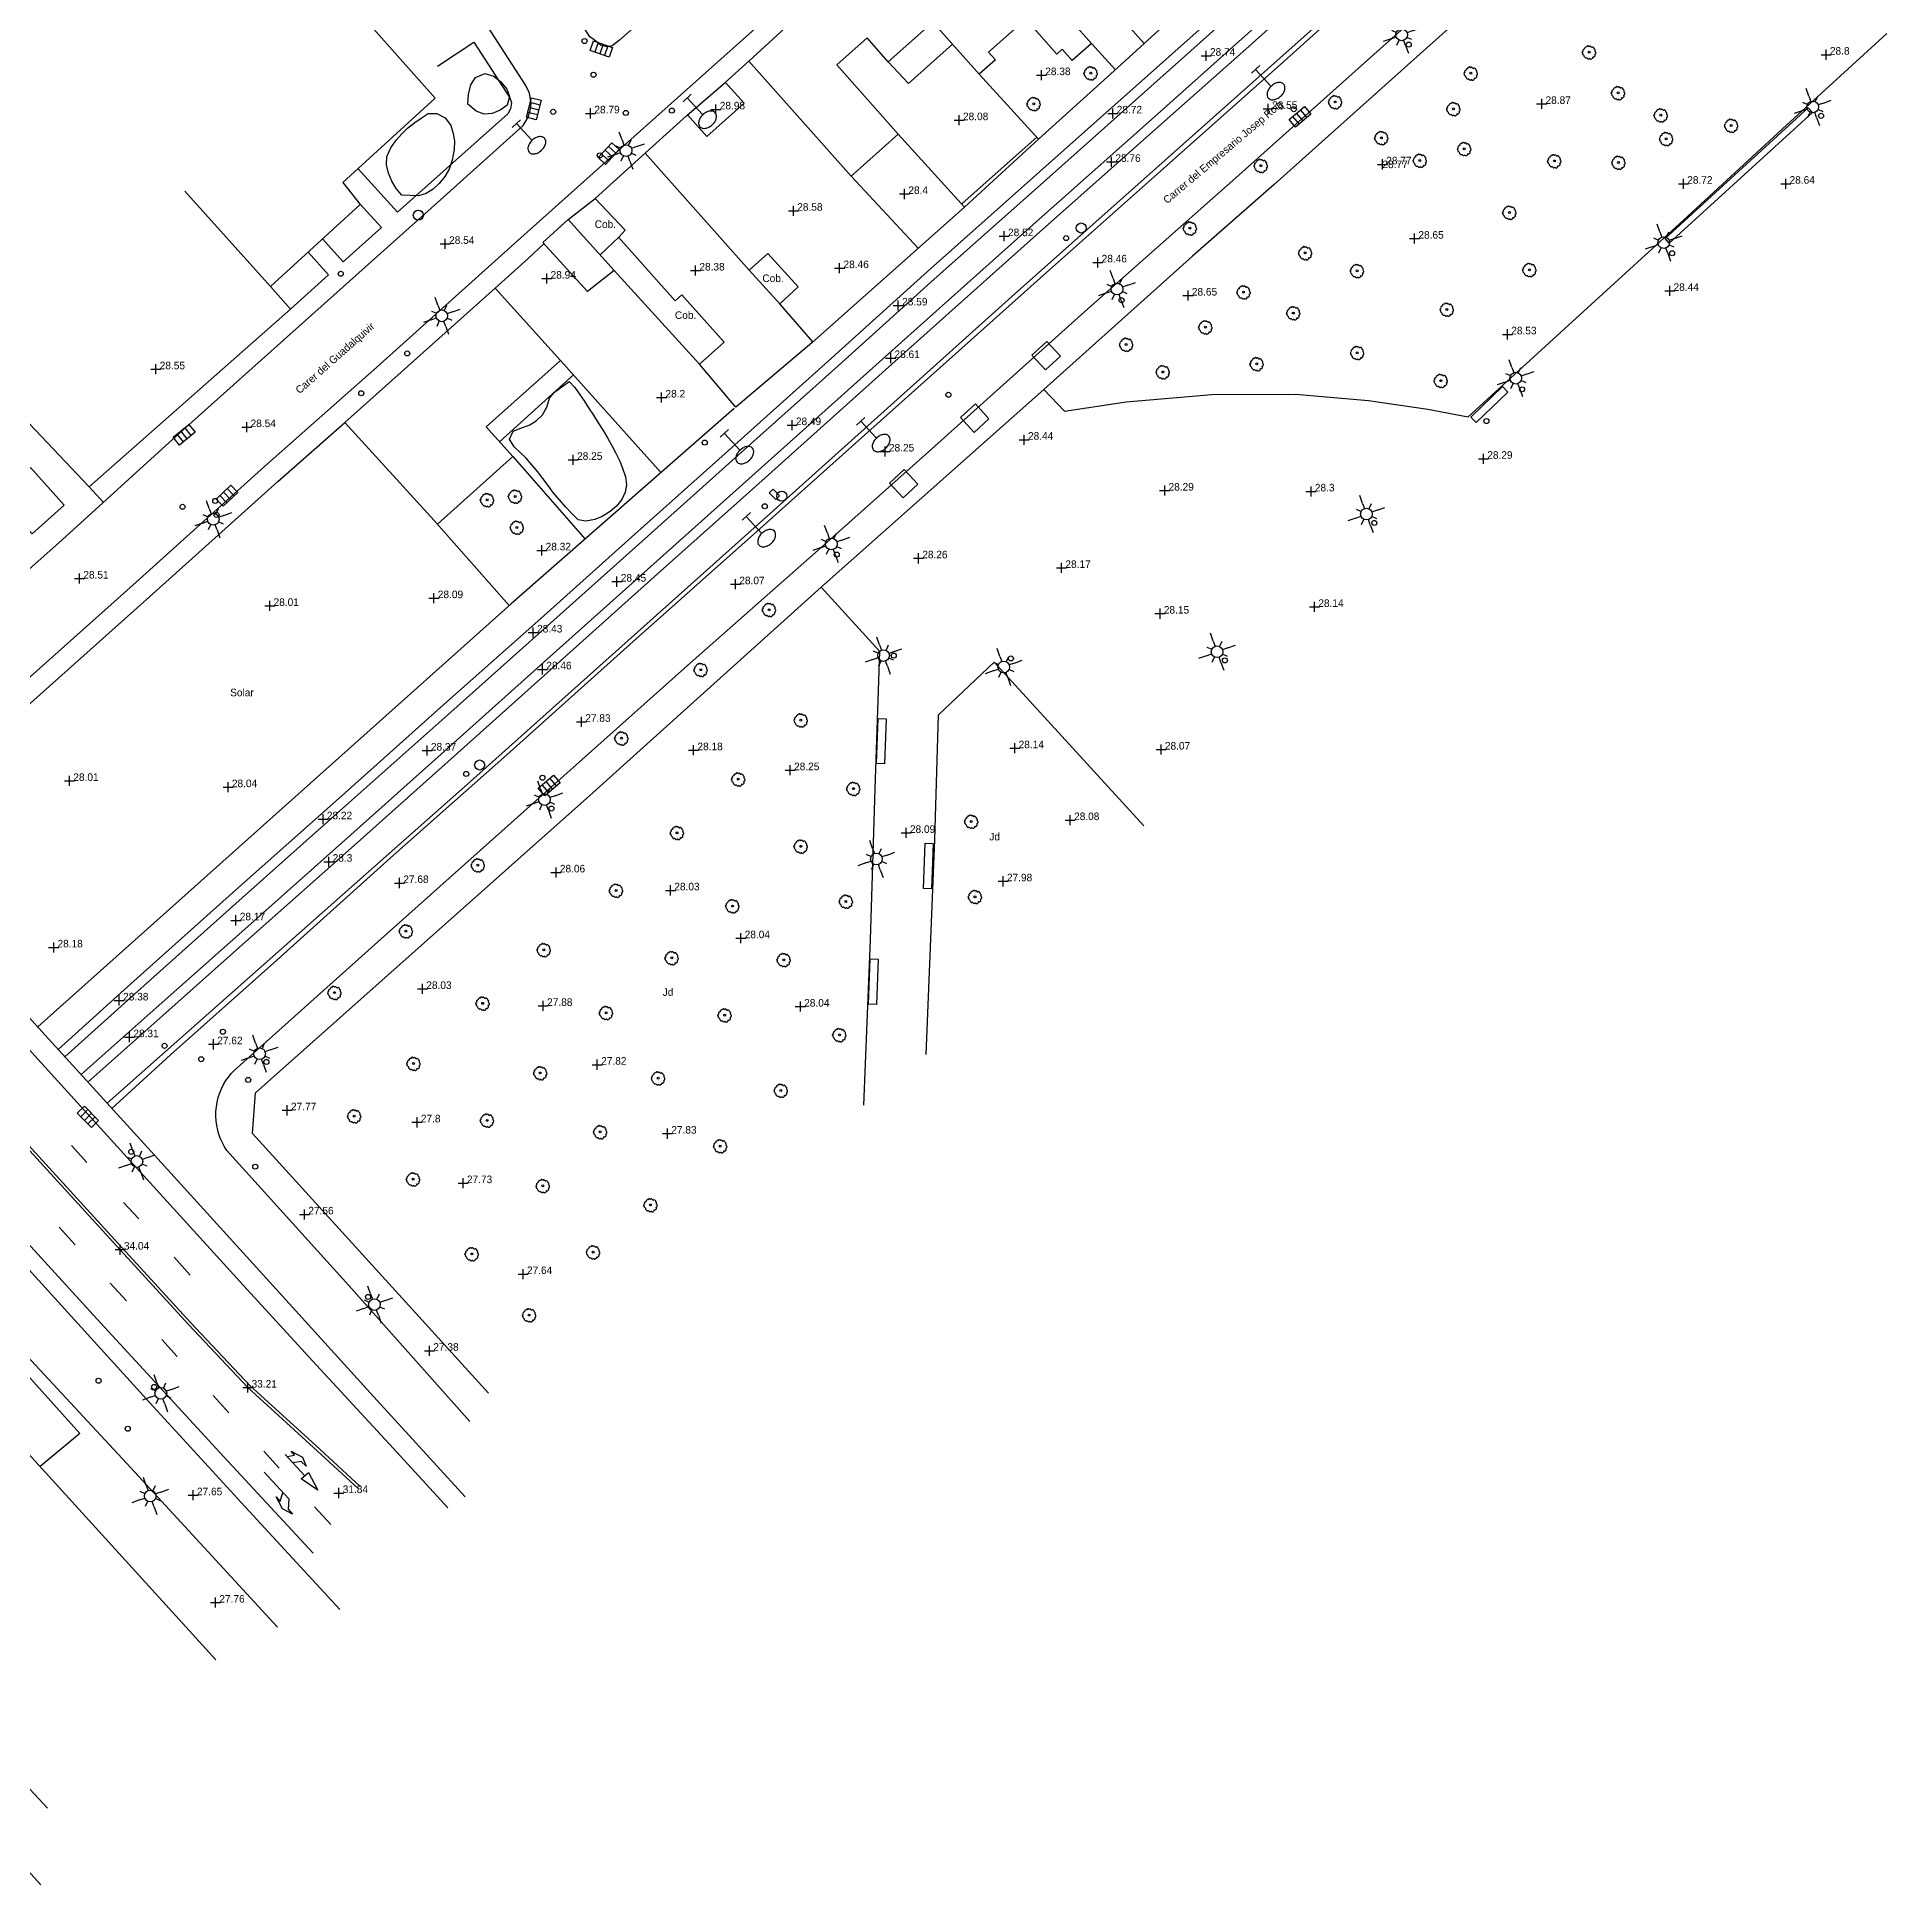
# Model space of a CAD drawing. Extents: x 471511 to 473316, y 4381952 to 4383346.
# Drawn here: x 472203.2 to 472387.5, y 4382498.5 to 4382681.8 of the extents above; entities that cross this region are included whole.
import ezdxf
from ezdxf.enums import TextEntityAlignment as Align

# ---------------------------------------------------------------- set-up
doc = ezdxf.new("R2010")
doc.units = 0
doc.header["$LTSCALE"] = 4
doc.header["$MEASUREMENT"] = 0
doc.header["$PDMODE"] = 2
doc.header["$PDSIZE"] = 0.5
doc.layers.get('0').update_dxf_attribs({"linetype": 'CONTINUOUS'})
for name, color, linetype in [('222', 7, 'CONTINUOUS'), ('290', 253, 'CONTINUOUS'), ('293', 7, 'CONTINUOUS'), ('400', 7, 'CONTINUOUS'), ('407', 4, 'CONTINUOUS'), ('410', 201, 'CONTINUOUS'), ('411', 12, 'CONTINUOUS'), ('412', 252, 'CONTINUOUS'), ('424', 7, 'CONTINUOUS'), ('444', 7, 'CONTINUOUS'), ('451', 5, 'CONTINUOUS'), ('461', 33, 'CONTINUOUS'), ('505', 60, 'CONTINUOUS'), ('7101', 7, 'CONTINUOUS'), ('7202', 7, 'CONTINUOUS'), ('7400', 2, 'CONTINUOUS'), ('7403', 1, 'CONTINUOUS'), ('7433', 32, 'CONTINUOUS'), ('7435', 7, 'CONTINUOUS'), ('7440', 7, 'CONTINUOUS'), ('7501', 7, 'CONTINUOUS'), ('7515', 53, 'CONTINUOUS'), ('8405', 7, 'CONTINUOUS')]:
    doc.layers.add(name, color=color, linetype=linetype)

# ---------------------------------------------------------------- blocks, each defined once
blk = doc.blocks.new('FAROLA')
at = {"color": 7}
for p, q in [((-1.04, 0.43), (-1.8, 0.75)), ((-1.04, 0.43), (-0.54, 0.22)), ((-0.43, 1.04), (-0.22, 0.54)), ((0.43, 1.04), (0.22, 0.54)), ((0.43, 1.04), (0.75, 1.8)), ((1.04, 0.43), (0.54, 0.22)), ((-1.04, -0.43), (-0.54, -0.22)), ((-0.43, -1.04), (-0.75, -1.8)), ((-0.43, -1.04), (-0.22, -0.54)), ((0.43, -1.04), (0.22, -0.54)), ((1.04, -0.43), (0.54, -0.22)), ((1.04, -0.43), (1.8, -0.75))]:
    blk.add_line(p, q, dxfattribs=at)
blk.add_circle((0, 0), 0.58, dxfattribs=at)
blk = doc.blocks.new('MOJON')
blk.add_circle((0, 0), 0.25)
blk = doc.blocks.new('REJILLA')
at = {"color": 7}
for p, q in [((-0.5, 0.5), (-0.5, -0.5)), ((0.01, 0.5), (0.01, -0.5)), ((0.51, 0.5), (0.51, -0.5))]:
    blk.add_line(p, q, dxfattribs=at)
blk.add_lwpolyline([(-1, -0.5), (-1, 0.5), (1, 0.5), (1, -0.5)], close=True, dxfattribs=at)
blk = doc.blocks.new('POSTE')
at = {"color": 7}
blk.add_circle((0, 0), 0.5, dxfattribs=at)
blk = doc.blocks.new('ARBOL')
at = {"color": 3}
for p, q in [((-1.26, 0.07), (-1.27, -0.01)), ((-1.23, 0.15), (-1.26, 0.07)), ((-1.17, 0.24), (-1.23, 0.15)), ((-1.18, 0.48), (-1.21, 0.39)), ((-1.21, 0.39), (-1.2, 0.31)), ((-1.2, 0.31), (-1.16, 0.22)), ((-1.11, 0.55), (-1.18, 0.48)), ((-1.03, 0.59), (-1.11, 0.55)), ((-1.01, 0.67), (-1.03, 0.59)), ((-0.96, 0.76), (-1.01, 0.67)), ((-0.92, 0.97), (-0.96, 0.88)), ((-0.96, 0.88), (-0.96, 0.7)), ((-0.85, 1.04), (-0.92, 0.97)), ((-0.77, 1.08), (-0.85, 1.04)), ((-0.7, 1.09), (-0.77, 1.08)), ((-0.5, 1.09), (-0.7, 1.09)), ((-0.49, 1.11), (-0.5, 1.08)), ((-0.46, 1.23), (-0.49, 1.11)), ((-0.38, 1.32), (-0.46, 1.23)), ((-0.31, 1.35), (-0.38, 1.32)), ((-0.23, 1.36), (-0.31, 1.35)), ((-0.11, 1.36), (-0.23, 1.36)), ((0, 1.35), (-0.11, 1.36)), ((0.07, 1.26), (0, 1.35)), ((0.12, 1.18), (0.07, 1.26)), ((0.17, 1.25), (0.12, 1.16)), ((0.12, 1.16), (0.12, 1.16)), ((0.24, 1.31), (0.17, 1.25)), ((0.32, 1.32), (0.24, 1.31)), ((0.39, 1.31), (0.32, 1.32)), ((0.55, 1.31), (0.39, 1.31)), ((0.62, 1.26), (0.55, 1.31)), ((0.7, 1.22), (0.62, 1.26)), ((0.76, 1.14), (0.7, 1.22)), ((0.77, 0.97), (0.7, 0.98)), ((0.77, 1.05), (0.76, 1.14)), ((0.77, 0.97), (0.77, 1.05)), ((0.86, 0.95), (0.77, 0.97)), ((0.96, 0.93), (0.86, 0.95)), ((1.03, 0.87), (0.96, 0.93)), ((1.07, 0.79), (1.03, 0.87)), ((1.08, 0.7), (1.07, 0.79)), ((1.1, 0.49), (1.07, 0.51)), ((1.08, 0.6), (1.08, 0.7)), ((1.09, 0.52), (1.08, 0.6)), ((1.17, 0.48), (1.1, 0.49)), ((1.25, 0.41), (1.17, 0.48)), ((1.29, 0.32), (1.25, 0.41)), ((1.3, 0.24), (1.29, 0.32)), ((1.3, 0.15), (1.3, 0.24)), ((1.31, 0.06), (1.3, 0.15)), ((1.31, -0.03), (1.31, 0.06)), ((-1.27, -0.01), (-1.26, -0.13)), ((-1.26, -0.13), (-1.26, -0.21)), ((-1.26, -0.21), (-1.23, -0.3)), ((-1.23, -0.3), (-1.16, -0.32)), ((-1.16, -0.32), (-1.08, -0.34)), ((-1.08, -0.34), (-1.01, -0.35)), ((-1.01, -0.35), (-0.95, -0.35)), ((-0.96, -0.38), (-1.01, -0.49)), ((-1.01, -0.49), (-1, -0.58)), ((-1, -0.58), (-0.96, -0.66)), ((-0.96, -0.66), (-0.96, -0.74)), ((-0.96, -0.74), (-0.88, -0.8)), ((-0.88, -0.8), (-0.8, -0.81)), ((-0.8, -0.81), (-0.72, -0.81)), ((-0.76, -0.81), (-0.75, -0.9)), ((-0.75, -0.9), (-0.73, -0.98)), ((-0.73, -0.98), (-0.68, -1.07)), ((-0.68, -1.07), (-0.61, -1.15)), ((-0.61, -1.15), (-0.53, -1.14)), ((-0.53, -1.14), (-0.45, -1.12)), ((-0.45, -1.12), (-0.37, -1.07)), ((-0.37, -1.05), (-0.37, -1.15)), ((-0.37, -1.15), (-0.27, -1.21)), ((-0.27, -1.21), (-0.19, -1.22)), ((-0.19, -1.22), (-0.07, -1.22)), ((-0.07, -1.22), (0.01, -1.25)), ((0.01, -1.25), (0.08, -1.22)), ((0.08, -1.22), (0.16, -1.16)), ((0.16, -1.16), (0.18, -1.08)), ((0.18, -1.11), (0.25, -1.15)), ((0.25, -1.15), (0.32, -1.16)), ((0.32, -1.16), (0.4, -1.16)), ((0.4, -1.16), (0.47, -1.18)), ((0.47, -1.18), (0.55, -1.16)), ((0.55, -1.16), (0.62, -1.14)), ((0.62, -1.14), (0.7, -1.09)), ((0.7, -1.09), (0.75, -0.93)), ((0.78, -0.99), (0.74, -0.96)), ((0.85, -0.98), (0.78, -0.99)), ((0.93, -0.93), (0.85, -0.98)), ((1.02, -0.92), (0.93, -0.93)), ((1.06, -0.69), (0.98, -0.69)), ((1.06, -0.85), (1.02, -0.92)), ((1.03, -0.69), (1.05, -0.77)), ((1.05, -0.77), (1.06, -0.85)), ((1.13, -0.65), (1.06, -0.69)), ((1.2, -0.61), (1.13, -0.65)), ((1.2, -0.21), (1.27, -0.14)), ((1.2, -0.6), (1.21, -0.59)), ((1.22, -0.31), (1.21, -0.23)), ((1.21, -0.41), (1.22, -0.31)), ((1.21, -0.51), (1.21, -0.41)), ((1.21, -0.59), (1.21, -0.51)), ((1.27, -0.14), (1.31, -0.03))]:
    blk.add_line(p, q, dxfattribs=at)
at = {"color": 25}
blk.add_circle((0, 0), 0.19, dxfattribs=at)
blk = doc.blocks.new('STRAFIC')
at = {"color": 1}
blk.add_lwpolyline([(-0.03, 3.64, 0.07), (-0.44, 3.59, 0.08), (-0.76, 3.44, 0.11), (-0.99, 3.21, 0.14), (-1.06, 2.96, 0.14), (-0.99, 2.71, 0.11), (-0.76, 2.48, 0.08), (-0.44, 2.33, 0.07), (-0.03, 2.28, 0.07), (0.38, 2.33, 0.08), (0.7, 2.48, 0.11), (0.93, 2.71, 0.14), (1, 2.96, 0.14), (0.93, 3.21, 0.11), (0.7, 3.44, 0.08), (0.38, 3.59, 0.07)], format="xyb", close=True, dxfattribs=at)
for points in [[(0, 0), (0, 2.25)], [(-0.56, 0), (0.56, 0)]]:
    blk.add_lwpolyline(points, dxfattribs=at)
blk = doc.blocks.new('ALCORQUE')
at = {"color": 1}
blk.add_lwpolyline([(-1, 1), (1, 1), (1, -1), (-1, -1)], close=True, dxfattribs=at)
blk = doc.blocks.new('COTA')
at = {"color": 7}
blk.add_point((0, 0), dxfattribs=at)

msp = doc.modelspace()

# ---------------------------------------------------------------- linework, layer by layer
at = {"layer": '222'}
for points in [[(472271.511, 4382640.546, 28.531), (472281.707, 4382649.683, 28.606), (472291.576, 4382658.575, 28.576), (472302.701, 4382668.465, 28.636), (472316.096, 4382680.396, 28.756), (472328.746, 4382691.696, 28.741), (472340.725, 4382702.339, 28.771), (472355.451, 4382715.572, 28.981), (472367.697, 4382726.465, 29.041), (472379.792, 4382737.154, 29.071), (472392.761, 4382748.774, 29.191), (472405.252, 4382759.941, 29.311), (472420.402, 4382773.462, 29.446), (472433.907, 4382785.555, 29.491), (472448.937, 4382798.903, 29.641), (472458.198, 4382807.169, 29.656)], [(472272.178, 4382639.801, 28.531), (472282.376, 4382648.939, 28.606), (472292.243, 4382657.83, 28.576), (472303.365, 4382667.718, 28.636), (472316.761, 4382679.65, 28.756), (472329.412, 4382690.949, 28.741), (472341.391, 4382701.593, 28.771), (472356.117, 4382714.826, 28.981), (472368.36, 4382725.716, 29.041), (472380.456, 4382736.407, 29.071), (472393.428, 4382748.029, 29.191), (472405.918, 4382759.195, 29.311), (472421.069, 4382772.717, 29.446), (472434.573, 4382784.808, 29.491), (472449.602, 4382798.156, 29.641), (472458.864, 4382806.423, 29.656)], [(472273.859, 4382638.015, 28.531), (472289, 4382651.58, 28.711), (472301.417, 4382662.692, 28.831), (472314.397, 4382674.205, 28.936), (472322.77, 4382681.654, 28.936), (472332.881, 4382690.728, 28.936), (472344.245, 4382700.907, 28.951), (472354.296, 4382709.887, 29.011), (472368.678, 4382722.778, 29.116), (472379.476, 4382732.36, 29.206), (472394.565, 4382745.791, 29.296), (472407.17, 4382757.139, 29.326), (472419.471, 4382768.115, 29.431), (472431.355, 4382778.677, 29.551), (472441.595, 4382787.827, 29.566), (472456.929, 4382801.513, 29.686)], [(472274.526, 4382637.271, 28.531), (472289.667, 4382650.835, 28.711), (472302.082, 4382661.945, 28.831), (472315.061, 4382673.458, 28.936), (472323.436, 4382680.908, 28.936), (472333.549, 4382689.984, 28.936), (472344.912, 4382700.162, 28.951), (472354.963, 4382709.142, 29.011), (472369.343, 4382722.031, 29.116), (472380.14, 4382731.613, 29.206), (472395.232, 4382745.046, 29.296), (472407.838, 4382756.395, 29.326), (472420.136, 4382767.368, 29.431), (472432.02, 4382777.931, 29.551), (472442.261, 4382787.081, 29.566), (472457.595, 4382800.767, 29.686)], [(472271.511, 4382640.546, 28.531), (472262.556, 4382632.532, 28.516), (472253.206, 4382624.165, 28.426), (472243.307, 4382615.356, 28.396), (472233.509, 4382606.612, 28.456), (472222.931, 4382597.2, 28.396), (472212.555, 4382587.924, 28.426), (472205.334, 4382581.42, 28.414)], [(472272.178, 4382639.801, 28.531), (472263.223, 4382631.787, 28.516), (472253.871, 4382623.419, 28.426), (472243.972, 4382614.61, 28.396), (472234.174, 4382605.866, 28.456), (472223.596, 4382596.453, 28.396), (472213.223, 4382587.18, 28.426), (472206.007, 4382580.681, 28.414)], [(472273.859, 4382638.015, 28.531), (472263.784, 4382629.037, 28.501), (472254.142, 4382620.391, 28.501), (472244.269, 4382611.537, 28.426), (472234.367, 4382602.698, 28.381), (472223.553, 4382593.097, 28.396), (472215.039, 4382585.528, 28.426), (472207.613, 4382578.919, 28.412)], [(472274.524, 4382637.269, 28.531), (472264.45, 4382628.291, 28.501), (472254.809, 4382619.647, 28.501), (472244.936, 4382610.792, 28.426), (472235.032, 4382601.951, 28.381), (472224.218, 4382592.35, 28.396), (472215.704, 4382584.78, 28.426), (472208.287, 4382578.18, 28.412)]]:
    msp.add_polyline3d(points, dxfattribs=at)
at = {"layer": '290'}
for points in [[(472202.571, 4382639.145, 29.539), (472205.916, 4382635.41, 28.715), (472202.739, 4382632.553, 28.774), (472199.395, 4382636.288, 29.598)], [(472230.155, 4382539.453, 32.167), (472231.104, 4382537.708, 32.107), (472229.454, 4382538.814, 32.152)]]:
    msp.add_polyline3d(points, close=True, dxfattribs=at)
for points in [[(472235.093, 4382537.852, 31.857), (472230.663, 4382541.946, 32.352), (472224.142, 4382547.869, 33.207), (472218.257, 4382554.132, 33.687), (472210.421, 4382562.707, 34.092), (472199.784, 4382574.367, 34.437), (472192.012, 4382582.862, 34.227), (472184.408, 4382591.191, 33.657), (472177.23, 4382599.029, 32.982), (472171.848, 4382604.975, 32.277), (472166.667, 4382610.696, 31.512), (472161.472, 4382616.409, 30.852)], [(472235.283, 4382538.057, 31.858), (472230.852, 4382542.152, 32.353), (472224.338, 4382548.069, 33.208), (472218.462, 4382554.322, 33.688), (472210.628, 4382562.896, 34.093), (472199.99, 4382574.556, 34.438), (472192.218, 4382583.051, 34.228), (472184.615, 4382591.38, 33.658), (472177.437, 4382599.217, 32.983), (472172.056, 4382605.162, 32.278), (472166.874, 4382610.884, 31.513), (472161.679, 4382616.597, 30.853)], [(472206.659, 4382571.886, 34.325), (472208.185, 4382570.191, 34.295)], [(472211.826, 4382566.243, 34.16), (472213.331, 4382564.601, 34.07)], [(472207.01, 4382562.023, 34.085), (472205.428, 4382563.801, 34.205)], [(472216.836, 4382560.82, 33.83), (472218.437, 4382559.03, 33.77)], [(472212.114, 4382556.462, 33.845), (472210.489, 4382558.221, 34.025)], [(472217.133, 4382550.96, 33.47), (472215.617, 4382552.641, 33.635)], [(472222.25, 4382545.365, 32.96), (472220.695, 4382547.092, 33.23)], [(472227.269, 4382539.883, 32.39), (472225.747, 4382541.557, 32.57)], [(472229.792, 4382539.122, 32.159), (472227.855, 4382541.251, 32.429)], [(472228.044, 4382541.043, 32.403), (472228.791, 4382541.156, 32.463), (472228.443, 4382541.581, 32.463), (472229.557, 4382540.969, 32.343), (472229.926, 4382540.062, 32.283), (472229.437, 4382540.535, 32.283), (472228.619, 4382540.411, 32.323)], [(472225.754, 4382539.497, 32.397), (472228.22, 4382536.826, 32.172)], [(472228.22, 4382536.826, 32.172), (472228.159, 4382535.81, 32.082), (472228.57, 4382535.303, 31.977), (472227.571, 4382535.833, 31.977), (472226.956, 4382537.029, 32.112), (472227.357, 4382536.575, 32.112), (472227.621, 4382537.474, 32.227)], [(472232.371, 4382534.3, 31.7), (472230.777, 4382536.037, 31.805)]]:
    msp.add_polyline3d(points, dxfattribs=at)
at = {"layer": '293'}
for points in [[(472168.924, 4382621.234, 31.894), (472177.228, 4382612.248, 32.909), (472185.249, 4382603.475, 34.094), (472193.553, 4382594.262, 34.954), (472202.717, 4382584.292, 35.236), (472214.897, 4382570.924, 35.236), (472228.234, 4382556.214, 34.517), (472236.287, 4382547.358, 33.36), (472245.701, 4382537.031, 31.95)], [(472233.29, 4382525.844, 31.95), (472223.878, 4382536.044, 33.544), (472214.418, 4382546.373, 34.376), (472205.01, 4382556.753, 34.855), (472197.857, 4382564.578, 35.038)]]:
    msp.add_polyline3d(points, dxfattribs=at)
at = {"layer": '400'}
for points in [[(472301.994, 4382687.777, 36.17), (472307.844, 4382681.2, 31.325), (472305.941, 4382679.508, 31.34), (472304.934, 4382680.64, 32.195), (472304.391, 4382680.157, 32.21), (472301.313, 4382683.617, 32.24), (472297.631, 4382680.343, 32.33), (472298.312, 4382679.577, 32.33), (472296.714, 4382678.156, 32.39), (472292.111, 4382683.331, 34.76), (472287.687, 4382679.396, 34.745), (472285.59, 4382681.753, 31.1), (472282.573, 4382679.071, 31.085), (472288.67, 4382672.216, 31.985), (472283.988, 4382668.052, 31.7), (472273.865, 4382679.435, 31.76), (472285.794, 4382690.432, 34.52)], [(472236.361, 4382682.95, 40.819), (472242.73, 4382675.786, 40.654), (472233.566, 4382667.422, 41.269), (472235.303, 4382665.222, 35.074), (472226.381, 4382657.09, 35.059), (472217.91, 4382666.537, 35.014)]]:
    msp.add_polyline3d(points, dxfattribs=at)
for points in [[(472257.829, 4382656.602, 32.855), (472253.41, 4382661.453, 32.885), (472255.938, 4382663.756, 33.26), (472260.488, 4382658.676, 33.02)], [(472242.954, 4382633.517, 31.252), (472233.76, 4382643.607, 32.812), (472248.688, 4382656.944, 32.722), (472255.158, 4382649.771, 32.452), (472247.788, 4382643.167, 32.482), (472250.431, 4382640.218, 31.102)], [(472276.511, 4382635.952, 29.692), (472275.858, 4382636.616, 29.692), (472276.25, 4382637.002, 29.692), (472276.903, 4382636.337, 29.692)]]:
    msp.add_polyline3d(points, close=True, dxfattribs=at)
at = {"layer": '407'}
for points in [[(472255.938, 4382663.756, 31.235), (472258.595, 4382665.826, 31.235), (472261.565, 4382662.673, 31.055), (472260.986, 4382662.037, 30.995), (472259.101, 4382660.225, 31.13)], [(472260.926, 4382661.98, 30.38), (472266.549, 4382655.67, 30.17), (472267.206, 4382656.284, 30.17), (472271.393, 4382651.563, 30.125), (472268.96, 4382649.398, 30.5), (472260.488, 4382658.676, 30.5)]]:
    msp.add_polyline3d(points, dxfattribs=at)
msp.add_polyline3d([(472276.922, 4382655.381, 30.515), (472273.894, 4382658.711, 30.5), (472275.729, 4382660.379, 30.485), (472278.757, 4382657.049, 30.5)], close=True, dxfattribs=at)
at = {"layer": '410'}
for points in [[(472210.201, 4382576.079, 29.603), (472245.927, 4382607.738, 28.732), (472275.929, 4382634.56, 28.702), (472299.904, 4382656.059, 29.761), (472322.622, 4382676.288, 29.791), (472344.255, 4382695.55, 30.196), (472359.091, 4382708.761, 30.391), (472374.71, 4382722.727, 30.661), (472399.696, 4382745.029, 30.706), (472414.812, 4382758.57, 30.646), (472428.262, 4382770.567, 30.526), (472442.577, 4382783.276, 30.691), (472458.968, 4382797.934, 30.736), (472473.167, 4382810.688, 31.441), (472485.89, 4382821.939, 31.576), (472496.466, 4382831.487, 31.561), (472505.544, 4382839.626, 31.666), (472515.932, 4382848.867, 31.711), (472528.679, 4382860.34, 31.846), (472539.705, 4382870.143, 31.996), (472547.141, 4382876.74, 31.966)], [(472375.57, 4382737.157, 30.622), (472368.173, 4382730.678, 30.515), (472358.263, 4382721.756, 30.44), (472347.108, 4382711.814, 30.44), (472324.885, 4382691.982, 30.125), (472310.094, 4382678.489, 30.59), (472302.596, 4382671.72, 30.59), (472296.714, 4382678.156, 31.55)], [(472258.595, 4382665.826, 30.725), (472263.6, 4382670.354, 31.205), (472267.707, 4382674.061, 30.695), (472271.494, 4382677.342, 30.56), (472273.865, 4382679.435, 30.56)], [(472271.507, 4382677.354, 30.575), (472273.394, 4382675.276, 30.59), (472269.675, 4382671.968, 30.605), (472267.763, 4382674.11, 30.62)], [(472288.668, 4382672.215, 31.04), (472295.237, 4382664.96, 30.935), (472280.11, 4382651.523, 30.71), (472272.565, 4382645.116, 30.545), (472268.96, 4382649.398, 30.47)], [(472302.414, 4382671.919, 30.905), (472295.022, 4382665.342, 30.98)], [(472302.596, 4382671.72, 29.195), (472295.237, 4382664.96, 29.195)], [(472263.555, 4382670.313, 30.635), (472273.894, 4382658.711, 30.635)], [(472235.262, 4382665.309, 30.304), (472237.419, 4382662.964, 30.274), (472233.596, 4382659.535, 30.304), (472231.566, 4382661.816, 30.304)], [(472230.14, 4382660.516, 30.304), (472232.162, 4382658.248, 30.304), (472228.388, 4382654.862, 30.304), (472226.381, 4382657.09, 30.304)], [(472280.189, 4382651.593, 30.59), (472276.913, 4382655.39, 30.485)], [(472255.158, 4382649.771, 30.742), (472265.139, 4382638.621, 30.442)], [(472256.455, 4382648.322, 30.427), (472249.105, 4382641.698, 30.427)], [(472272.41, 4382644.984, 29.542), (472250.273, 4382625.612, 29.572), (472203.3, 4382583.653, 29.63)], [(472250.431, 4382640.218, 30.202), (472257.601, 4382632.025, 30.202)], [(472250.08, 4382625.439, 30.082), (472242.867, 4382633.614, 30.082)], [(472156.704, 4382509.683, 30.453), (472153.452, 4382513.365, 30.543), (472173.747, 4382531.535, 30.543), (472195.962, 4382551.356, 29.763), (472200.313, 4382551.309, 29.913), (472207.482, 4382543.322, 30.453), (472203.54, 4382540.029, 30.513)], [(472173.655, 4382531.452, 30.183), (472203.6, 4382498.547, 30.033)]]:
    msp.add_polyline3d(points, dxfattribs=at)
at = {"layer": '411'}
for points in [[(472347.026, 4382772.988, 29.465), (472353.865, 4382765.392, 29.435), (472353.929, 4382764.947, 29.435), (472353.812, 4382764.414, 29.435), (472353.504, 4382763.991, 29.45), (472340.692, 4382752.641, 29.33), (472328.026, 4382741.258, 29.12), (472316.805, 4382731.311, 29.075), (472302.963, 4382718.905, 29.12), (472290.95, 4382708.337, 29.045), (472276.092, 4382694.899, 29.015), (472261.028, 4382681.534, 28.88), (472260.284, 4382680.966, 28.88), (472259.754, 4382680.865, 28.88), (472259.208, 4382681.012, 28.82), (472258.506, 4382681.548, 28.82), (472258.085, 4382681.873, 28.82), (472253.122, 4382689.714, 29.015)], [(472338.56, 4382689.89, 28.856), (472326.914, 4382679.429, 28.646), (472314.973, 4382668.808, 28.541), (472303.363, 4382658.491, 28.466), (472284.388, 4382641.523, 28.361), (472274.331, 4382632.526, 28.181), (472262.388, 4382621.87, 28.106), (472249.837, 4382610.637, 28.016), (472238.59, 4382600.677, 27.986), (472227.03, 4382590.264, 27.896), (472216.488, 4382580.892, 27.746), (472210.668, 4382575.566, 27.72)], [(472246.178, 4382544.521, 27.337), (472234.168, 4382557.987, 27.517), (472222.055, 4382571.401, 27.622), (472221.829, 4382571.759, 27.63), (472221.623, 4382572.141, 27.639), (472221.441, 4382572.543, 27.647), (472221.286, 4382572.965, 27.654), (472221.159, 4382573.404, 27.661), (472221.064, 4382573.856, 27.667), (472221.001, 4382574.318, 27.672), (472220.973, 4382574.788, 27.677), (472220.981, 4382575.26, 27.68), (472221.024, 4382575.73, 27.683), (472221.102, 4382576.196, 27.685), (472221.214, 4382576.652, 27.686), (472221.359, 4382577.096, 27.685), (472221.535, 4382577.523, 27.684), (472221.739, 4382577.932, 27.682), (472221.968, 4382578.318, 27.679), (472222.22, 4382578.681, 27.676), (472222.491, 4382579.019, 27.672), (472222.779, 4382579.331, 27.667), (472237.045, 4382592.089, 27.802), (472253.351, 4382606.644, 27.922), (472267.767, 4382619.492, 28.042), (472280.428, 4382630.684, 28.147), (472291.975, 4382640.947, 28.207), (472307.49, 4382654.881, 28.447), (472322.155, 4382667.88, 28.507), (472336.466, 4382680.661, 28.642), (472348.251, 4382691.144, 28.777)], [(472352.706, 4382691.164, 28.928), (472341.078, 4382680.742, 28.829), (472325.952, 4382667.225, 28.787), (472317.875, 4382660.092, 28.773), (472303.13, 4382646.888, 28.477)], [(472192.796, 4382620.503, 28.564), (472205.741, 4382631.976, 28.579), (472217.074, 4382642.286, 28.669), (472229.871, 4382653.738, 28.744), (472243.895, 4382666.243, 28.714), (472251.478, 4382673.058, 28.822), (472251.973, 4382673.881, 28.822), (472252.16, 4382674.552, 28.822), (472252.244, 4382675.251, 28.837), (472252.089, 4382676.258, 28.867), (472251.735, 4382677.021, 28.867), (472245.581, 4382686.601, 29.017)], [(472199.12, 4382615.346, 28.579), (472213.062, 4382627.781, 28.609), (472225.799, 4382639.233, 28.609), (472236.945, 4382649.078, 28.699), (472250.616, 4382661.353, 28.849), (472262.462, 4382671.977, 28.834), (472275.375, 4382683.498, 28.909)], [(472248.013, 4382547.305, 27.577), (472224.625, 4382573.08, 27.997), (472224.924, 4382577.102, 27.997), (472258.061, 4382606.589, 28.192), (472281.031, 4382627.272, 28.267), (472303.13, 4382646.888, 28.477), (472305.163, 4382644.725, 28.688), (472311.281, 4382645.666, 28.618), (472319.783, 4382646.399, 28.575), (472328.067, 4382646.42, 28.575), (472335.32, 4382645.773, 28.547), (472341.208, 4382644.925, 28.519), (472345.208, 4382644.183, 28.547), (472353.236, 4382651.513, 28.575), (472366.192, 4382663.311, 28.589), (472376.794, 4382673.089, 28.745), (472386.732, 4382682.197, 28.815)], [(472242.975, 4382678.953, 29.137), (472246.584, 4382681.327, 29.137), (472250.15, 4382675.8, 29.137), (472250.304, 4382675.305, 29.137), (472250.203, 4382674.721, 29.032), (472249.933, 4382674.217, 29.032), (472239.002, 4382664.457, 29.047), (472235.063, 4382668.788, 29.227)], [(472248.688, 4382656.944, 28.801), (472251.947, 4382659.871, 28.834), (472253.526, 4382661.325, 28.834)], [(472187.754, 4382602.418, 28.519), (472200.45, 4382613.863, 28.564), (472214.391, 4382626.297, 28.594), (472227.124, 4382637.746, 28.594), (472233.76, 4382643.607, 28.644)], [(472208.392, 4382637.236, 28.744), (472209.819, 4382635.686, 28.612)], [(472281.031, 4382627.272, 28.582), (472286.804, 4382620.924, 28.552), (472286.334, 4382607.277, 28.387), (472285.881, 4382592.303, 28.207), (472285.23, 4382575.891, 28.057)], [(472291.435, 4382580.899, 28.072), (472292.292, 4382602.213, 28.252), (472292.674, 4382614.608, 28.402), (472298.19, 4382619.816, 28.359), (472313.02, 4382603.582, 28.247)], [(472169.498, 4382617.698, 31.13), (472174.787, 4382611.786, 31.94), (472181.193, 4382604.712, 32.9), (472186.601, 4382598.822, 33.5), (472193.272, 4382591.456, 34.115), (472200.453, 4382583.635, 34.385), (472208.53, 4382574.693, 34.43), (472216.099, 4382566.373, 34.16), (472223.727, 4382558.002, 33.74), (472230.566, 4382550.534, 33.02), (472238.57, 4382541.875, 31.775), (472244.004, 4382535.929, 31.04)], [(472230.62, 4382531.439, 31.565), (472221.763, 4382541.005, 32.84), (472215.342, 4382547.972, 33.485), (472209.164, 4382554.703, 33.905), (472203.3, 4382561.093, 34.22), (472199.303, 4382565.447, 34.52), (472193.065, 4382572.326, 34.505), (472186.519, 4382579.591, 34.265), (472181.041, 4382585.571, 33.8), (472175.477, 4382591.634, 33.455), (472169.858, 4382597.851, 32.66), (472162.96, 4382605.367, 31.85), (472158.362, 4382610.376, 31.25)], [(472200.076, 4382553.342, 28.143), (472212.146, 4382540.349, 27.873), (472227.078, 4382524.108, 27.648)]]:
    msp.add_polyline3d(points, dxfattribs=at)
at = {"layer": '412'}
for points in [[(472307.908, 4382687.003, 29.402), (472313.059, 4382681.193, 29.372)], [(472290.661, 4382660.895, 29.015), (472283.988, 4382668.052, 29.015)], [(472228.388, 4382654.862, 29.419), (472208.392, 4382637.236, 29.419)]]:
    msp.add_polyline3d(points, dxfattribs=at)
at = {"layer": '424'}
msp.add_polyline3d([(472208.392, 4382637.236, 29.629), (472199.432, 4382646.643, 30.004)], dxfattribs=at)
at = {"layer": '444'}
msp.add_polyline3d([(472204.276, 4382506.156, 37.293), (472180.913, 4382531.241, 37.503), (472197.737, 4382546.409, 37.563), (472220.978, 4382520.859, 37.473)], dxfattribs=at)
at = {"layer": '451'}
for points in [[(472287.687, 4382679.396, 29.884), (472289.699, 4382677.223, 29.899), (472294.051, 4382681.15, 29.899)], [(472307.844, 4382681.2, 30.889), (472310.21, 4382678.595, 30.889)]]:
    msp.add_polyline3d(points, dxfattribs=at)
at = {"layer": '461'}
for points in [[(472364.752, 4382661.856, 29.075), (472378.956, 4382674.814, 29.075), (472379.365, 4382674.367, 29.12), (472365.16, 4382661.409, 29.12)], [(472345.473, 4382644.135, 29.015), (472348.624, 4382647.164, 29.015), (472349.147, 4382646.62, 29.015), (472345.996, 4382643.591, 29.015)], [(472286.514, 4382609.767, 28.912), (472286.68, 4382614.255, 28.912), (472287.458, 4382614.226, 28.912), (472287.293, 4382609.739, 28.912)], [(472291.187, 4382597.385, 28.717), (472291.353, 4382601.872, 28.717), (472292.131, 4382601.844, 28.717), (472291.966, 4382597.356, 28.717)], [(472285.723, 4382585.9, 28.552), (472285.888, 4382590.387, 28.552), (472286.667, 4382590.358, 28.552), (472286.502, 4382585.871, 28.552)]]:
    msp.add_polyline3d(points, close=True, dxfattribs=at)
at = {"layer": '505'}
for points in [[(472245.983, 4382675.174, 31.293), (472246.022, 4382676.143, 31.278), (472246.256, 4382677.108, 31.278), (472246.744, 4382677.835, 31.278), (472247.658, 4382678.215, 31.278), (472248.564, 4382677.95, 31.278), (472249.26, 4382677.409, 31.278), (472249.844, 4382676.68, 31.278), (472250.094, 4382675.946, 31.278), (472249.862, 4382675.095, 31.278), (472249.193, 4382674.583, 31.278), (472248.394, 4382674.254, 31.278), (472247.602, 4382674.185, 31.278), (472246.801, 4382674.503, 31.233)], [(472239.425, 4382666.158, 30.693), (472238.867, 4382666.81, 30.708), (472238.428, 4382667.53, 30.708), (472238.105, 4382668.34, 30.708), (472237.916, 4382669.172, 30.708), (472237.949, 4382669.992, 30.708), (472238.346, 4382670.853, 30.708), (472238.873, 4382671.596, 30.708), (472239.431, 4382672.248, 30.708), (472239.986, 4382672.807, 30.708), (472240.711, 4382673.374, 30.708), (472241.346, 4382673.809, 30.708), (472242.042, 4382674.241, 30.708), (472242.908, 4382674.26, 30.708), (472243.713, 4382673.811, 30.708), (472244.279, 4382673.062, 30.708), (472244.533, 4382672.279, 30.708), (472244.64, 4382671.529, 30.708), (472244.629, 4382670.677, 30.708), (472244.431, 4382669.636, 30.708), (472244.107, 4382668.751, 30.708), (472243.684, 4382667.998, 30.708), (472243.127, 4382667.316, 30.708), (472242.531, 4382666.752, 30.708), (472241.826, 4382666.309, 30.708), (472241.092, 4382666.102, 30.708)], [(472256.035, 4382647.687, 30.427), (472256.572, 4382647.084, 30.427), (472257.049, 4382646.425, 30.427), (472257.506, 4382645.756, 30.427), (472257.959, 4382645.063, 30.427), (472258.44, 4382644.335, 30.427), (472258.917, 4382643.572, 30.427), (472259.391, 4382642.828, 30.427), (472259.829, 4382642.069, 30.427), (472260.29, 4382641.246, 30.427), (472260.664, 4382640.548, 30.427), (472261.041, 4382639.78, 30.427), (472261.331, 4382639.067, 30.427), (472261.599, 4382638.23, 30.427), (472261.712, 4382637.436, 30.427), (472261.577, 4382636.691, 30.427), (472261.245, 4382635.973, 30.427), (472260.715, 4382635.291, 30.427), (472260.108, 4382634.789, 30.427), (472259.306, 4382634.296, 30.427), (472258.558, 4382633.989, 30.427), (472257.693, 4382633.809, 30.427), (472256.917, 4382633.941, 30.427), (472256.245, 4382634.619, 30.427), (472255.685, 4382635.214, 30.427), (472255.053, 4382635.919, 30.427), (472254.416, 4382636.708, 30.427), (472253.932, 4382637.37, 30.427), (472253.406, 4382638.034, 30.427), (472252.91, 4382638.727, 30.427), (472252.322, 4382639.398, 30.427), (472251.749, 4382640.054, 30.427), (472251.137, 4382640.669, 30.427), (472250.571, 4382641.196, 30.427), (472250.103, 4382641.945, 30.427), (472250.467, 4382642.761, 30.427), (472251.22, 4382643.054, 30.427), (472252.113, 4382643.371, 30.427), (472252.754, 4382643.772, 30.427), (472253.376, 4382644.357, 30.427), (472253.808, 4382645.126, 30.427), (472254.086, 4382646.004, 30.427), (472254.573, 4382646.599, 30.427)]]:
    msp.add_polyline3d(points, close=True, dxfattribs=at)

# ---------------------------------------------------------------- block references
at = {"layer": '7101'}
for p in [(472319.214, 4382679.986, 28.745), (472380.715, 4382680.092, 28.796), (472302.874, 4382678.062, 28.382), (472270.586, 4382674.664, 28.982), (472325.375, 4382674.715, 28.55), (472352.506, 4382675.205, 28.871), (472258.147, 4382674.272, 28.787), (472294.715, 4382673.594, 28.082), (472309.965, 4382674.264, 28.715), (472309.827, 4382669.462, 28.76), (472336.701, 4382669.212, 28.772), (472366.562, 4382667.289, 28.721), (472376.715, 4382667.291, 28.637), (472289.295, 4382666.274, 28.397), (472278.269, 4382664.611, 28.577), (472299.182, 4382662.091, 28.52), (472339.893, 4382661.845, 28.646), (472243.734, 4382661.323, 28.537), (472253.801, 4382657.877, 28.937), (472268.562, 4382658.682, 28.382), (472282.858, 4382658.919, 28.457), (472308.47, 4382659.487, 28.46), (472317.42, 4382656.199, 28.646), (472365.205, 4382656.662, 28.442), (472288.679, 4382655.217, 28.595), (472349.103, 4382652.35, 28.526), (472215.024, 4382648.887, 28.552), (472287.92, 4382650, 28.61), (472265.2, 4382646.087, 28.202), (472224.038, 4382643.146, 28.537), (472278.139, 4382643.345, 28.49), (472301.161, 4382641.897, 28.442), (472256.431, 4382639.901, 28.247), (472287.367, 4382640.729, 28.25), (472346.728, 4382640.008, 28.292), (472315.105, 4382636.85, 28.286), (472329.621, 4382636.768, 28.301), (472253.31, 4382630.923, 28.322), (472290.674, 4382630.133, 28.256), (472304.876, 4382629.178, 28.172), (472207.446, 4382628.127, 28.507), (472260.769, 4382627.82, 28.445), (472272.522, 4382627.561, 28.072), (472226.322, 4382625.411, 28.012), (472242.614, 4382626.18, 28.087), (472314.64, 4382624.645, 28.151), (472329.965, 4382625.315, 28.142), (472252.459, 4382622.776, 28.43), (472253.375, 4382619.12, 28.46), (472257.243, 4382613.919, 27.832), (472241.929, 4382611.064, 28.37), (472268.372, 4382611.099, 28.177), (472300.231, 4382611.291, 28.136), (472314.743, 4382611.161, 28.067), (472206.456, 4382608.05, 28.012), (472277.958, 4382609.113, 28.252), (472222.187, 4382607.429, 28.042), (472231.609, 4382604.249, 28.22), (472289.45, 4382602.894, 28.087), (472305.737, 4382604.164, 28.082), (472232.181, 4382600.036, 28.295), (472254.721, 4382598.977, 28.057), (472239.192, 4382597.924, 27.682), (472266.074, 4382597.198, 28.027), (472299.073, 4382598.094, 27.982), (472222.97, 4382594.221, 28.175), (472204.886, 4382591.537, 28.177), (472273.057, 4382592.447, 28.042), (472211.395, 4382586.275, 28.385), (472241.472, 4382587.415, 28.027), (472253.458, 4382585.736, 27.877), (472278.959, 4382585.665, 28.042), (472212.412, 4382582.632, 28.31), (472220.734, 4382581.925, 27.622), (472258.819, 4382579.903, 27.817), (472228.05, 4382575.379, 27.772), (472240.931, 4382574.185, 27.802), (472265.773, 4382573.061, 27.832), (472245.503, 4382568.154, 27.727), (472229.768, 4382565.052, 27.562), (472211.472, 4382561.557, 34.038), (472251.458, 4382559.13, 27.637), (472242.169, 4382551.527, 27.382), (472224.142, 4382547.869, 33.207), (472218.719, 4382537.189, 27.652), (472233.183, 4382537.416, 31.842), (472220.941, 4382526.545, 27.757)]:
    msp.add_blockref('COTA', p, dxfattribs=at)
at = {"layer": '7202', "rotation": 222.6000043791743}
for p in [(472241.06, 4382664.174, 28.714), (472306.825, 4382662.9, 28.696), (472277.112, 4382636.304, 28.576), (472247.145, 4382609.63, 28.207)]:
    msp.add_blockref('POSTE', p, dxfattribs=at)
at = {"layer": '7400', "rotation": 222.6000043791743}
for p in [(472338.614, 4382682.058, 28.792), (472379.394, 4382674.909, 28.759), (472261.663, 4382670.58, 29.165), (472364.615, 4382661.456, 28.547), (472310.375, 4382656.839, 28.567), (472243.391, 4382654.187, 28.849), (472349.934, 4382648.004, 28.434), (472220.714, 4382634.009, 28.594), (472335.114, 4382634.518, 28.279), (472282.031, 4382631.562, 28.432), (472320.3, 4382620.859, 28.279), (472287.211, 4382620.488, 28.372), (472299.14, 4382619.351, 28.322), (472253.576, 4382606.201, 28.012), (472286.504, 4382600.303, 28.237), (472225.308, 4382580.986, 27.652), (472213.138, 4382570.299, 34.355), (472236.711, 4382556.112, 27.562), (472215.517, 4382547.306, 33.53), (472214.465, 4382537.117, 27.963)]:
    msp.add_blockref('FAROLA', p, dxfattribs=at)
at = {"layer": '7403', "rotation": 222.6000043791743}
for p in [(472324.122, 4382678.635, 28.651), (472267.732, 4382675.8, 29.015), (472250.794, 4382673.263, 28.76), (472284.953, 4382643.725, 28.441), (472271.419, 4382642.526, 28.501), (472273.596, 4382634.291, 28.576)]:
    msp.add_blockref('STRAFIC', p, dxfattribs=at)
at = {"layer": '7433', "rotation": 222.6000043791743}
for p in [(472303.347, 4382650.241, 28.207), (472296.26, 4382644.038, 28.207), (472289.21, 4382637.534, 28.177)]:
    msp.add_blockref('ALCORQUE', p, dxfattribs=at)
at = {"layer": '7435'}
for p, rotation in [((472259.216, 4382680.657, 28.789), 340.600003465103), ((472252.528, 4382674.731, 28.714), 255.6000041235442), ((472328.527, 4382673.92, 28.391), 220.4000074479742), ((472259.948, 4382670.279, 28.699), 47.10000192396447), ((472217.832, 4382642.391, 28.597), 218.9999983035457), ((472222.09, 4382636.342, 28.522), 223.6000043714279), ((472254.049, 4382607.59, 27.881), 40.40000121292568), ((472208.279, 4382574.736, 34.347), 314.7000097692496)]:
    msp.add_blockref('REJILLA', p, dxfattribs=dict(at, rotation=rotation))
at = {"layer": '7440', "rotation": 222.6000043791743}
for p in [(472257.548, 4382681.445, 28.744), (472339.315, 4382681.095, 28.762), (472258.443, 4382678.107, 28.744), (472266.223, 4382674.543, 28.909), (472327.914, 4382674.684, 28.507), (472254.439, 4382674.422, 28.729), (472261.647, 4382674.31, 28.699), (472380.225, 4382674.026, 28.702), (472259.062, 4382670.1, 28.699), (472305.326, 4382661.894, 28.951), (472365.442, 4382660.396, 28.533), (472233.363, 4382658.357, 28.804), (472310.83, 4382655.736, 28.552), (472239.96, 4382650.453, 28.819), (472350.56, 4382646.896, 28.434), (472235.405, 4382646.5, 28.834), (472293.644, 4382646.354, 28.192), (472347.021, 4382643.749, 28.434), (472269.478, 4382641.607, 28.981), (472220.91, 4382635.82, 28.624), (472217.67, 4382635.242, 28.654), (472221.041, 4382634.447, 28.669), (472275.427, 4382635.3, 29.071), (472335.901, 4382633.646, 28.35), (472282.57, 4382630.505, 28.237), (472288.222, 4382620.478, 28.378), (472299.847, 4382620.198, 28.293), (472321.081, 4382620.012, 28.223), (472245.819, 4382608.746, 28.777), (472253.369, 4382608.368, 27.847), (472254.267, 4382605.312, 27.982), (472221.675, 4382583.173, 27.622), (472215.884, 4382581.773, 28.267), (472219.528, 4382580.448, 27.622), (472225.989, 4382580.178, 27.682), (472224.182, 4382578.391, 27.697), (472212.581, 4382571.257, 34.295), (472224.886, 4382569.787, 27.622), (472236.07, 4382556.862, 27.472), (472209.339, 4382548.55, 27.772), (472214.862, 4382547.944, 33.56), (472212.229, 4382543.789, 27.772)]:
    msp.add_blockref('MOJON', p, dxfattribs=at)
at = {"layer": '7515', "xscale": 0.5, "yscale": 0.5, "zscale": 0.5, "rotation": 222.6000043791743}
for p in [(472357.214, 4382680.338, 31.184), (472307.766, 4382678.262, 31.518), (472345.483, 4382678.246, 30.493), (472360.089, 4382676.3, 31.72), (472302.108, 4382675.213, 31.638), (472332.02, 4382675.4, 32.632), (472343.755, 4382674.717, 30.648), (472364.323, 4382674.095, 32.312), (472371.309, 4382673.072, 32.03), (472336.599, 4382671.84, 30.662), (472344.828, 4382670.754, 30.817), (472364.859, 4382671.751, 31.748), (472324.644, 4382669.083, 32.137), (472340.425, 4382669.598, 30.817), (472353.76, 4382669.547, 32.016), (472360.129, 4382669.399, 32.199), (472349.305, 4382664.434, 30.902), (472317.613, 4382662.873, 32.122), (472329.048, 4382660.424, 32.312), (472334.19, 4382658.65, 31.353), (472351.291, 4382658.755, 31.184), (472322.937, 4382656.535, 32.495), (472327.867, 4382654.466, 32.044), (472343.097, 4382654.823, 31.409), (472319.146, 4382653.06, 31.438), (472311.288, 4382651.348, 31.395), (472334.205, 4382650.528, 31.818), (472314.921, 4382648.615, 31.395), (472324.232, 4382649.415, 31.762), (472342.499, 4382647.754, 31.508), (472247.884, 4382635.925, 30.412), (472250.667, 4382636.276, 30.142), (472250.841, 4382633.198, 30.112), (472275.857, 4382625.038, 31.102), (472269.073, 4382619.085, 31.102), (472279.008, 4382614.078, 30.247), (472261.216, 4382612.288, 31.147), (472272.805, 4382608.219, 30.127), (472284.223, 4382607.283, 30.127), (472295.92, 4382604.03, 29.047), (472266.723, 4382602.91, 30.127), (472279.003, 4382601.562, 30.067), (472246.97, 4382599.701, 31.147), (472260.675, 4382597.179, 30.127), (472296.286, 4382596.562, 28.867), (472272.224, 4382595.643, 29.887), (472283.486, 4382596.099, 29.647), (472239.833, 4382593.15, 31.132), (472253.514, 4382591.289, 30.307), (472266.201, 4382590.496, 29.827), (472277.309, 4382590.307, 29.647), (472232.753, 4382587.049, 31.117), (472247.443, 4382585.989, 30.607), (472259.683, 4382585.053, 29.767), (472271.451, 4382584.814, 29.467), (472282.835, 4382582.855, 29.227), (472240.594, 4382580.012, 30.667), (472253.163, 4382579.081, 29.767), (472264.856, 4382578.569, 29.467), (472277.031, 4382577.345, 28.747), (472234.708, 4382574.806, 31.147), (472247.878, 4382574.38, 29.707), (472259.11, 4382573.231, 29.467), (472271.018, 4382571.832, 28.807), (472240.546, 4382568.546, 29.527), (472253.414, 4382567.885, 29.347), (472264.105, 4382565.988, 28.987), (472246.365, 4382561.127, 29.287), (472258.406, 4382561.311, 28.987), (472252.061, 4382555.069, 28.867)]:
    msp.add_blockref('ARBOL', p, dxfattribs=at)

# ---------------------------------------------------------------- texts
at = {"layer": '7101'}
for s, p in [('28.74', (472319.594, 4382679.986, 28.74)), ('28.8', (472381.095, 4382680.092, 28.8)), ('28.38', (472303.254, 4382678.062, 28.38)), ('28.79', (472258.527, 4382674.272, 28.79)), ('28.98', (472270.966, 4382674.664, 28.98)), ('28.72', (472310.345, 4382674.264, 28.72)), ('28.55', (472325.755, 4382674.715, 28.55)), ('28.87', (472352.886, 4382675.205, 28.87)), ('28.08', (472295.095, 4382673.594, 28.08)), ('28.76', (472310.207, 4382669.462, 28.76)), ('28.77', (472337.081, 4382669.212, 28.77)), ('28.72', (472366.942, 4382667.289, 28.72)), ('28.64', (472377.095, 4382667.291, 28.64)), ('28.4', (472289.675, 4382666.274, 28.4)), ('28.58', (472278.649, 4382664.611, 28.58)), ('28.54', (472244.114, 4382661.323, 28.54)), ('28.52', (472299.562, 4382662.091, 28.52)), ('28.65', (472340.273, 4382661.845, 28.65)), ('28.46', (472308.85, 4382659.487, 28.46)), ('28.94', (472254.181, 4382657.877, 28.94)), ('28.38', (472268.942, 4382658.682, 28.38)), ('28.46', (472283.238, 4382658.919, 28.46)), ('28.65', (472317.8, 4382656.199, 28.65)), ('28.44', (472365.585, 4382656.662, 28.44)), ('28.59', (472289.059, 4382655.217, 28.59)), ('28.53', (472349.483, 4382652.35, 28.53)), ('28.55', (472215.404, 4382648.887, 28.55)), ('28.61', (472288.3, 4382650, 28.61)), ('28.2', (472265.58, 4382646.087, 28.2)), ('28.54', (472224.418, 4382643.146, 28.54)), ('28.49', (472278.519, 4382643.345, 28.49)), ('28.44', (472301.541, 4382641.897, 28.44)), ('28.25', (472256.811, 4382639.901, 28.25)), ('28.25', (472287.747, 4382640.729, 28.25)), ('28.29', (472347.108, 4382640.008, 28.29)), ('28.29', (472315.485, 4382636.85, 28.29)), ('28.3', (472330.001, 4382636.768, 28.3)), ('28.32', (472253.69, 4382630.923, 28.32)), ('28.26', (472291.054, 4382630.133, 28.26)), ('28.51', (472207.826, 4382628.127, 28.51)), ('28.17', (472305.256, 4382629.178, 28.17)), ('28.09', (472242.994, 4382626.18, 28.09)), ('28.45', (472261.149, 4382627.82, 28.45)), ('28.07', (472272.902, 4382627.561, 28.07)), ('28.01', (472226.702, 4382625.411, 28.01)), ('28.15', (472315.02, 4382624.645, 28.15)), ('28.14', (472330.345, 4382625.315, 28.14)), ('28.43', (472252.839, 4382622.776, 28.43)), ('28.46', (472253.755, 4382619.12, 28.46)), ('27.83', (472257.623, 4382613.919, 27.83)), ('28.37', (472242.309, 4382611.064, 28.37)), ('28.18', (472268.752, 4382611.099, 28.18)), ('28.14', (472300.611, 4382611.291, 28.14)), ('28.07', (472315.123, 4382611.161, 28.07)), ('28.01', (472206.836, 4382608.05, 28.01)), ('28.25', (472278.338, 4382609.113, 28.25)), ('28.04', (472222.567, 4382607.429, 28.04)), ('28.22', (472231.989, 4382604.249, 28.22)), ('28.08', (472306.117, 4382604.164, 28.08)), ('28.09', (472289.83, 4382602.894, 28.09)), ('28.3', (472232.561, 4382600.036, 28.3)), ('28.06', (472255.101, 4382598.977, 28.06)), ('27.68', (472239.572, 4382597.924, 27.68)), ('28.03', (472266.454, 4382597.198, 28.03)), ('27.98', (472299.453, 4382598.094, 27.98)), ('28.17', (472223.35, 4382594.221, 28.17)), ('28.18', (472205.266, 4382591.537, 28.18)), ('28.04', (472273.437, 4382592.447, 28.04)), ('28.38', (472211.775, 4382586.275, 28.38)), ('28.03', (472241.852, 4382587.415, 28.03)), ('27.88', (472253.838, 4382585.736, 27.88)), ('28.04', (472279.339, 4382585.665, 28.04)), ('28.31', (472212.792, 4382582.632, 28.31)), ('27.62', (472221.114, 4382581.925, 27.62)), ('27.82', (472259.199, 4382579.903, 27.82)), ('27.77', (472228.43, 4382575.379, 27.77)), ('27.8', (472241.311, 4382574.185, 27.8)), ('27.83', (472266.153, 4382573.061, 27.83)), ('27.73', (472245.883, 4382568.154, 27.73)), ('27.56', (472230.148, 4382565.052, 27.56)), ('34.04', (472211.852, 4382561.557, 34.04)), ('27.64', (472251.838, 4382559.13, 27.64)), ('27.38', (472242.549, 4382551.527, 27.38)), ('33.21', (472224.522, 4382547.869, 33.21)), ('27.65', (472219.099, 4382537.189, 27.65)), ('31.84', (472233.563, 4382537.416, 31.84)), ('27.76', (472221.321, 4382526.545, 27.76))]:
    msp.add_text(s, height=0.75, dxfattribs=at).set_placement(p)
at = {"layer": '7501'}
for s, p in [('28.77', (472337.958, 4382669.212, 28.772)), ('Cob.', (472259.617, 4382663.277, 30.872)), ('Cob.', (472276.251, 4382657.914, 30.512)), ('Cob.', (472267.576, 4382654.252, 30.362)), ('Solar', (472223.565, 4382616.822, 28.002)), ('Jd', (472298.24, 4382602.526, 28.002)), ('Jd', (472265.836, 4382587.109, 27.942))]:
    msp.add_text(s, height=0.75, dxfattribs=at).set_placement(p, align=Align.MIDDLE_CENTER)
at = {"layer": '8405'}
for s, rotation, p in [('Carrer del Empresario Josep Roig', 40.3, (472320.89, 4382670.444)), ('Carer del Guadalquivir', 41.5, (472232.79, 4382650.004))]:
    msp.add_text(s, height=0.75, rotation=rotation, dxfattribs=at).set_placement(p, align=Align.MIDDLE_CENTER)

doc.saveas('drawing.dxf')
